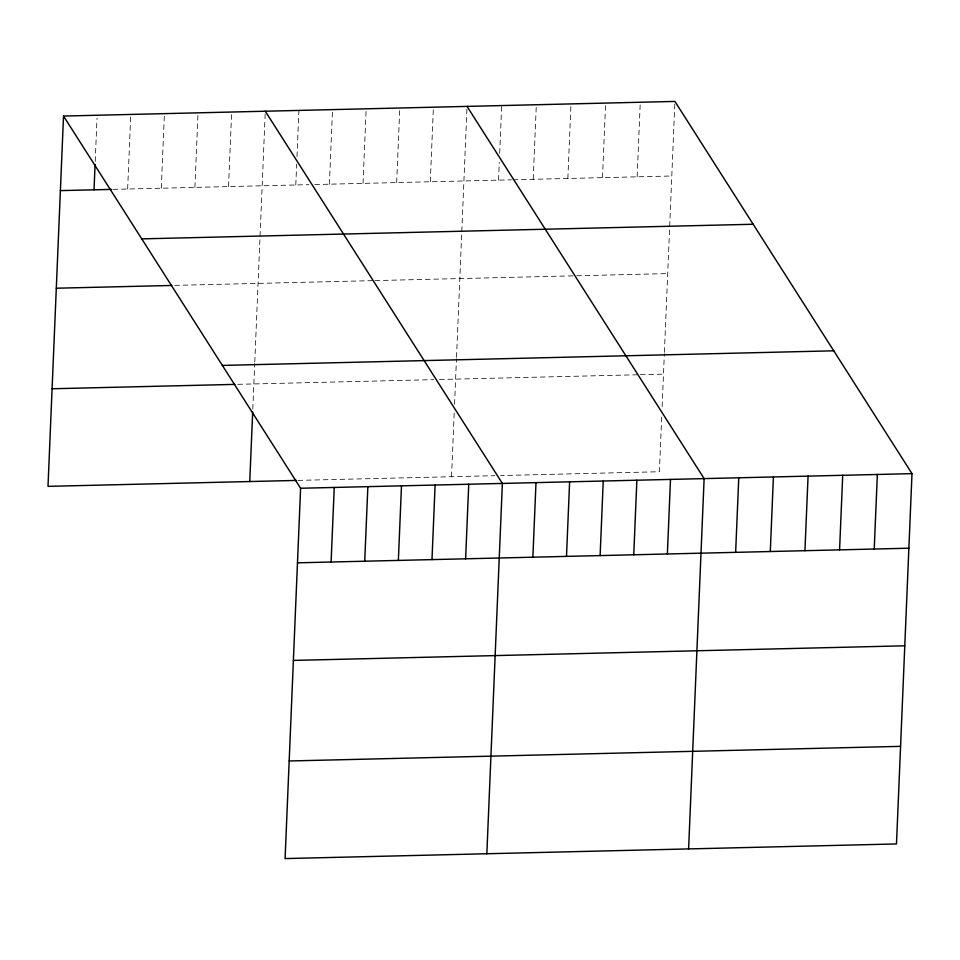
<?xml version="1.0" encoding="UTF-8"?>
<svg xmlns="http://www.w3.org/2000/svg" width="960" height="960" viewBox="0 0 960 960"><rect width="100%" height="100%" fill="white"/><g stroke="black" fill="none" stroke-linecap="round" stroke-linejoin="round"><path stroke-width="0.72" stroke-dasharray="4.8 3.6" d="M95.208 161.472L97.02 118.224M127.644 189.012L130.776 114.444M161.28 188.208L164.4 113.64M194.904 187.404L198.024 112.836M228.528 186.6L231.66 112.032M252.792 409.08L254.7 363.54M254.772 362.088L265.284 111.228M295.788 184.992L296.652 164.112M296.976 156.648L298.908 110.424M329.412 184.188L332.532 109.62M363.036 183.384L366.156 108.816M396.66 182.58L399.792 108.012M430.284 181.776L433.416 107.208M451.524 476.712L454.248 411.648M454.56 404.256L456.468 358.716M456.528 357.252L466.98 107.892M498.564 180.144L499.308 162.24M499.692 153.3L501.684 105.576M533.208 179.304L536.328 104.748M567.852 178.476L570.984 103.92M602.496 177.648L605.628 103.08M637.14 176.82L640.272 102.252M661.692 417.024L659.4 471.744L500.604 475.536M662.124 406.68L664.344 353.748M664.404 352.284L674.856 102.924M113.028 189.36L308.94 184.668M314.784 184.536L511.548 179.832M513 179.796L671.796 175.992M174.732 285.384L373.56 280.632M375.024 280.596L575.316 275.796M576.756 275.772L667.704 273.588M237.768 384.324L433.68 379.644M439.524 379.5L638.94 374.736M640.392 374.7L663.48 374.148M298.008 480.384L494.832 475.68"/><path stroke-width="1.44" d="M63.516 116.052L300.6 488.256L285.084 858.576L896.484 843.948L912 473.64L674.916 101.424L63.516 116.052L48 486.36L296.544 480.42M94.02 189.816L95.088 164.46M249.756 481.536L252.672 412.032M331.104 562.02L334.236 487.452M364.728 561.216L367.86 486.648M398.364 560.412L401.484 485.844M431.988 559.608L435.108 485.04M465.612 558.804L468.744 484.236M486.84 853.752L502.368 483.432L265.284 111.228M532.872 557.196L535.992 482.628M566.496 556.392L569.616 481.824M600.12 555.588L603.24 481.02M633.744 554.784L636.876 480.216M667.368 553.98L670.5 479.412M688.608 848.916L704.124 478.608L467.04 106.404M735.648 552.348L738.768 477.78M770.292 551.52L773.412 476.952M804.936 550.692L808.068 476.124M839.58 549.864L842.712 475.296M874.224 549.036L877.356 474.468M60.396 190.62L111.564 189.396M141.756 238.872L753.156 224.256M56.304 288.216L171.804 285.456M222.372 365.424L833.76 350.808M52.092 388.764L234.84 384.396M300.6 488.256L912 473.64M297.48 562.824L908.88 548.208M293.388 660.42L904.788 645.804M289.176 760.98L900.564 746.352"/></g></svg>
